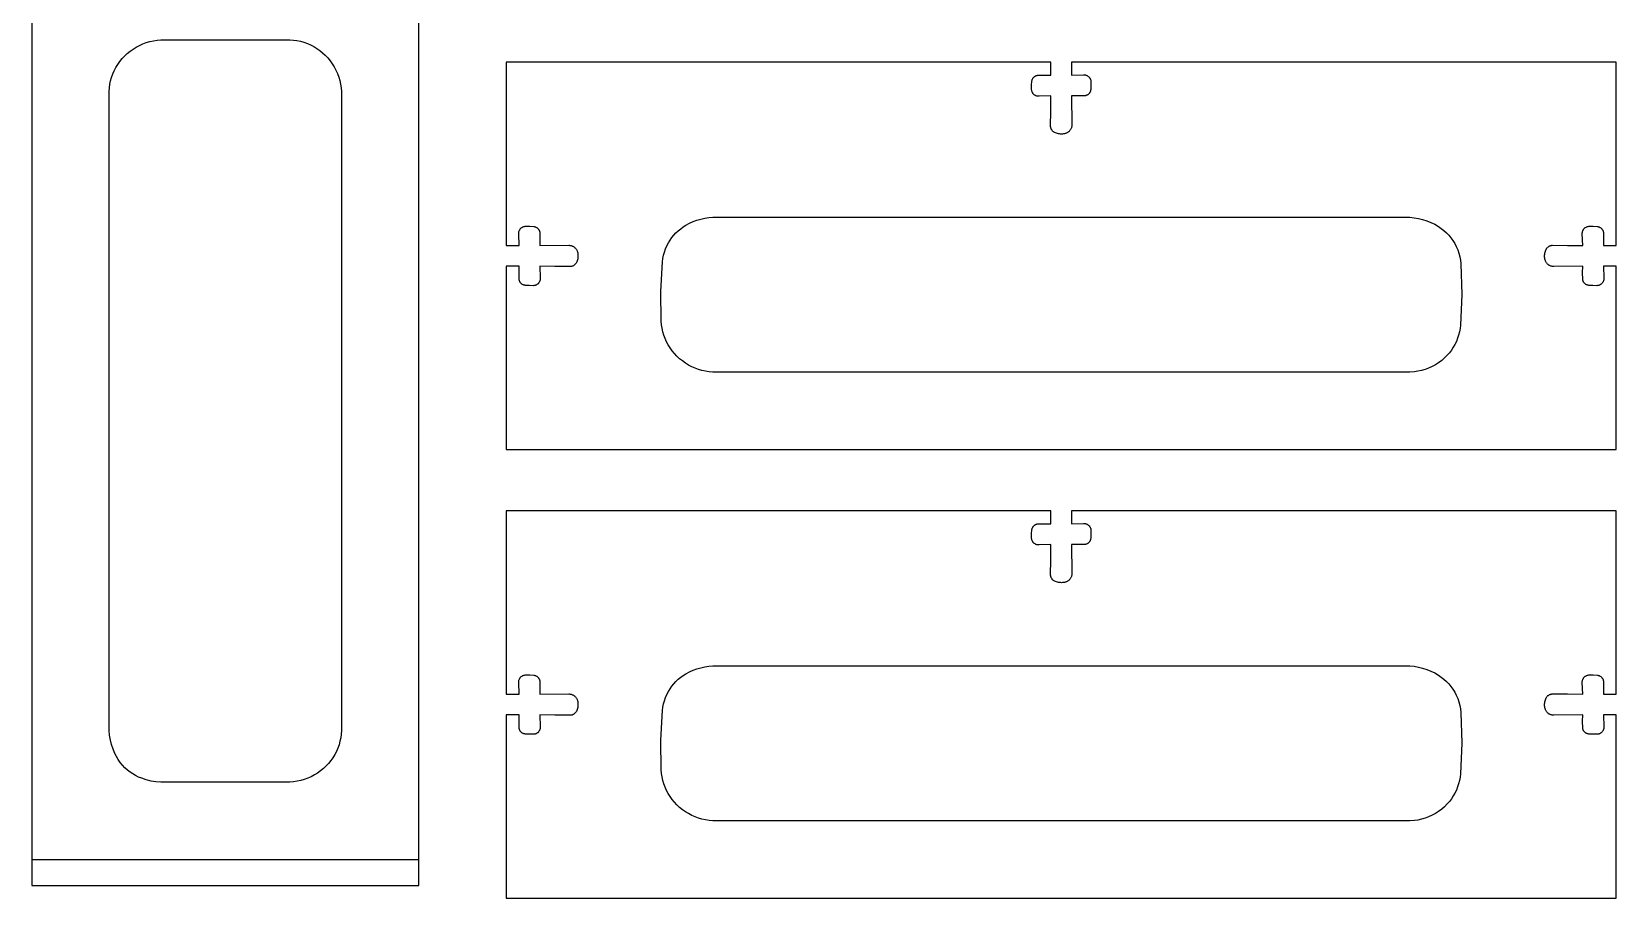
# Model space of a CAD drawing. Extents: x -75 to 75, y -42 to 42.
# Drawn here: x -1.5 to 29.19, y -41.53 to -24.75 of the extents above; entities that cross this region are included whole.
import ezdxf

# ---------------------------------------------------------------- set-up
doc = ezdxf.new("R2010")
doc.units = 0
doc.header["$MEASUREMENT"] = 0
doc.layers.get('0').update_dxf_attribs({"linetype": 'CONTINUOUS'})

msp = doc.modelspace()

# ---------------------------------------------------------------- linework, layer by layer
for p, q in [((-1.504, -23.407), (-1.504, -40.782)), ((5.996, -40.782), (5.996, -23.407)), ((0.346, -25.173), (0.401, -25.128)), ((0.401, -25.128), (0.46, -25.086)), ((0.46, -25.086), (0.52, -25.048)), ((0.52, -25.048), (0.584, -25.015)), ((0.584, -25.015), (0.649, -24.986)), ((0.649, -24.986), (0.716, -24.961)), ((0.716, -24.961), (0.784, -24.941)), ((0.784, -24.941), (0.854, -24.925)), ((0.854, -24.925), (0.925, -24.914)), ((0.925, -24.914), (0.996, -24.907)), ((0.996, -24.907), (3.496, -24.907)), ((3.496, -24.907), (3.565, -24.912)), ((3.565, -24.912), (3.634, -24.922)), ((3.634, -24.922), (3.702, -24.936)), ((3.702, -24.936), (3.769, -24.955)), ((3.769, -24.955), (3.835, -24.978)), ((3.835, -24.978), (3.899, -25.006)), ((3.899, -25.006), (3.961, -25.038)), ((3.961, -25.038), (4.02, -25.074)), ((4.02, -25.074), (4.077, -25.114)), ((4.077, -25.114), (4.131, -25.158)), ((4.131, -25.158), (4.182, -25.206)), ((0.094, -25.505), (0.126, -25.443)), ((0.126, -25.443), (0.162, -25.383)), ((0.162, -25.383), (0.203, -25.326)), ((0.203, -25.326), (0.246, -25.272)), ((0.246, -25.272), (0.294, -25.222)), ((0.294, -25.222), (0.346, -25.173)), ((4.182, -25.206), (4.231, -25.258)), ((4.231, -25.258), (4.276, -25.313)), ((4.276, -25.313), (4.317, -25.371)), ((4.317, -25.371), (4.355, -25.432)), ((4.355, -25.432), (4.388, -25.495)), ((18.238, -25.343), (7.688, -25.343)), ((7.688, -25.343), (7.688, -28.893)), ((18.238, -25.593), (18.238, -25.343)), ((18.638, -25.343), (18.638, -25.593)), ((29.188, -25.343), (18.638, -25.343)), ((29.188, -28.893), (29.188, -25.343)), ((0.001, -25.838), (0.01, -25.769)), ((0.01, -25.769), (0.024, -25.701)), ((0.024, -25.701), (0.043, -25.634)), ((0.043, -25.634), (0.066, -25.568)), ((0.066, -25.568), (0.094, -25.505)), ((4.388, -25.495), (4.417, -25.56)), ((4.417, -25.56), (4.442, -25.628)), ((4.442, -25.628), (4.463, -25.696)), ((4.463, -25.696), (4.478, -25.766)), ((4.478, -25.766), (4.489, -25.836)), ((17.863, -25.788), (17.868, -25.708)), ((17.868, -25.708), (17.869, -25.7)), ((17.869, -25.7), (17.871, -25.691)), ((17.871, -25.691), (17.873, -25.683)), ((17.873, -25.683), (17.876, -25.675)), ((17.876, -25.675), (17.88, -25.667)), ((17.88, -25.667), (17.884, -25.659)), ((17.884, -25.659), (17.888, -25.652)), ((17.888, -25.652), (17.893, -25.645)), ((17.893, -25.645), (17.898, -25.638)), ((17.898, -25.638), (17.904, -25.632)), ((17.904, -25.632), (17.91, -25.626)), ((17.91, -25.626), (17.917, -25.62)), ((17.917, -25.62), (17.924, -25.615)), ((17.924, -25.615), (17.931, -25.61)), ((17.931, -25.61), (17.938, -25.606)), ((17.938, -25.606), (17.946, -25.603)), ((17.946, -25.603), (17.954, -25.6)), ((17.954, -25.6), (17.962, -25.597)), ((17.962, -25.597), (17.971, -25.595)), ((17.971, -25.595), (17.979, -25.593)), ((17.979, -25.593), (17.988, -25.593)), ((17.988, -25.593), (18.113, -25.59)), ((18.113, -25.59), (18.238, -25.593)), ((18.638, -25.593), (18.868, -25.584)), ((18.868, -25.584), (18.877, -25.584)), ((18.877, -25.584), (18.886, -25.584)), ((18.886, -25.584), (18.895, -25.585)), ((18.895, -25.585), (18.904, -25.587)), ((18.904, -25.587), (18.913, -25.589)), ((18.913, -25.589), (18.922, -25.592)), ((18.922, -25.592), (18.93, -25.596)), ((18.93, -25.596), (18.939, -25.6)), ((18.939, -25.6), (18.946, -25.604)), ((18.946, -25.604), (18.954, -25.609)), ((18.954, -25.609), (18.961, -25.615)), ((18.961, -25.615), (18.968, -25.621)), ((18.968, -25.621), (18.975, -25.627)), ((18.975, -25.627), (18.981, -25.634)), ((18.981, -25.634), (18.986, -25.641)), ((18.986, -25.641), (18.991, -25.649)), ((18.991, -25.649), (18.996, -25.656)), ((18.996, -25.656), (19, -25.665)), ((19, -25.665), (19.004, -25.673)), ((19.004, -25.673), (19.007, -25.682)), ((19.007, -25.682), (19.009, -25.69)), ((19.009, -25.69), (19.011, -25.699)), ((19.011, -25.699), (19.012, -25.708)), ((19.012, -25.708), (19.013, -25.718)), ((19.013, -25.718), (19.012, -25.797)), ((-0.004, -25.907), (0.001, -25.838)), ((-0.004, -38.282), (-0.004, -25.907)), ((4.489, -25.836), (4.496, -25.907)), ((4.496, -25.907), (4.496, -38.282)), ((17.863, -25.868), (17.863, -25.788)), ((17.863, -25.877), (17.863, -25.868)), ((17.864, -25.886), (17.863, -25.877)), ((17.866, -25.895), (17.864, -25.886)), ((17.869, -25.903), (17.866, -25.895)), ((17.871, -25.912), (17.869, -25.903)), ((17.875, -25.92), (17.871, -25.912)), ((17.879, -25.929), (17.875, -25.92)), ((17.884, -25.936), (17.879, -25.929)), ((17.889, -25.944), (17.884, -25.936)), ((17.894, -25.951), (17.889, -25.944)), ((17.9, -25.958), (17.894, -25.951)), ((17.907, -25.964), (17.9, -25.958)), ((17.914, -25.97), (17.907, -25.964)), ((17.921, -25.976), (17.914, -25.97)), ((17.929, -25.981), (17.921, -25.976)), ((17.937, -25.985), (17.929, -25.981)), ((17.945, -25.989), (17.937, -25.985)), ((17.953, -25.993), (17.945, -25.989)), ((17.962, -25.996), (17.953, -25.993)), ((17.971, -25.998), (17.962, -25.996)), ((17.98, -26), (17.971, -25.998)), ((17.989, -26.001), (17.98, -26)), ((17.998, -26.001), (17.989, -26.001)), ((18.007, -26.001), (17.998, -26.001)), ((18.238, -25.993), (18.007, -26.001)), ((18.232, -26.286), (18.238, -25.993)), ((18.763, -25.995), (18.638, -25.993)), ((18.638, -25.993), (18.644, -26.552)), ((18.888, -25.993), (18.763, -25.995)), ((18.896, -25.992), (18.888, -25.993)), ((18.905, -25.99), (18.896, -25.992)), ((18.913, -25.988), (18.905, -25.99)), ((18.921, -25.985), (18.913, -25.988)), ((18.929, -25.982), (18.921, -25.985)), ((18.937, -25.979), (18.929, -25.982)), ((18.944, -25.975), (18.937, -25.979)), ((18.952, -25.97), (18.944, -25.975)), ((18.958, -25.965), (18.952, -25.97)), ((18.965, -25.959), (18.958, -25.965)), ((18.971, -25.953), (18.965, -25.959)), ((18.977, -25.947), (18.971, -25.953)), ((18.982, -25.94), (18.977, -25.947)), ((18.987, -25.933), (18.982, -25.94)), ((18.991, -25.926), (18.987, -25.933)), ((18.995, -25.918), (18.991, -25.926)), ((18.999, -25.91), (18.995, -25.918)), ((19.002, -25.902), (18.999, -25.91)), ((19.004, -25.894), (19.002, -25.902)), ((19.006, -25.885), (19.004, -25.894)), ((19.007, -25.877), (19.006, -25.885)), ((19.012, -25.797), (19.007, -25.877)), ((18.231, -26.58), (18.232, -26.286)), ((18.231, -26.589), (18.231, -26.58)), ((18.233, -26.599), (18.231, -26.589)), ((18.234, -26.608), (18.233, -26.599)), ((18.237, -26.617), (18.234, -26.608)), ((18.24, -26.626), (18.237, -26.617)), ((18.243, -26.635), (18.24, -26.626)), ((18.248, -26.643), (18.243, -26.635)), ((18.252, -26.651), (18.248, -26.643)), ((18.258, -26.659), (18.252, -26.651)), ((18.264, -26.666), (18.258, -26.659)), ((18.27, -26.673), (18.264, -26.666)), ((18.277, -26.68), (18.27, -26.673)), ((18.284, -26.686), (18.277, -26.68)), ((18.292, -26.692), (18.284, -26.686)), ((18.3, -26.697), (18.292, -26.692)), ((18.308, -26.701), (18.3, -26.697)), ((18.326, -26.709), (18.308, -26.701)), ((18.57, -26.696), (18.56, -26.702)), ((18.58, -26.688), (18.57, -26.696)), ((18.589, -26.68), (18.58, -26.688)), ((18.597, -26.672), (18.589, -26.68)), ((18.605, -26.663), (18.597, -26.672)), ((18.612, -26.653), (18.605, -26.663)), ((18.619, -26.643), (18.612, -26.653)), ((18.625, -26.633), (18.619, -26.643)), ((18.63, -26.622), (18.625, -26.633)), ((18.634, -26.611), (18.63, -26.622)), ((18.638, -26.6), (18.634, -26.611)), ((18.641, -26.588), (18.638, -26.6)), ((18.643, -26.576), (18.641, -26.588)), ((18.644, -26.564), (18.643, -26.576)), ((18.644, -26.552), (18.644, -26.564)), ((18.344, -26.716), (18.326, -26.709)), ((18.362, -26.722), (18.344, -26.716)), ((18.381, -26.726), (18.362, -26.722)), ((18.401, -26.729), (18.381, -26.726)), ((18.42, -26.731), (18.401, -26.729)), ((18.439, -26.732), (18.42, -26.731)), ((18.459, -26.731), (18.439, -26.732)), ((18.478, -26.729), (18.459, -26.731)), ((18.497, -26.726), (18.478, -26.729)), ((18.516, -26.721), (18.497, -26.726)), ((18.528, -26.717), (18.516, -26.721)), ((18.539, -26.713), (18.528, -26.717)), ((18.55, -26.708), (18.539, -26.713)), ((18.56, -26.702), (18.55, -26.708)), ((7.986, -28.544), (7.994, -28.539)), ((7.994, -28.539), (8.002, -28.534)), ((8.002, -28.534), (8.01, -28.53)), ((8.01, -28.53), (8.018, -28.526)), ((8.018, -28.526), (8.027, -28.524)), ((8.027, -28.524), (8.035, -28.521)), ((8.035, -28.521), (8.044, -28.519)), ((8.044, -28.519), (8.053, -28.518)), ((8.053, -28.518), (8.063, -28.518)), ((8.063, -28.518), (8.142, -28.518)), ((8.142, -28.518), (8.222, -28.523)), ((8.222, -28.523), (8.23, -28.524)), ((8.23, -28.524), (8.239, -28.526)), ((8.239, -28.526), (8.247, -28.528)), ((8.247, -28.528), (8.255, -28.531)), ((8.255, -28.531), (8.263, -28.535)), ((8.263, -28.535), (8.271, -28.539)), ((8.271, -28.539), (8.278, -28.543)), ((8.278, -28.543), (8.285, -28.548)), ((11.067, -28.564), (11.116, -28.528)), ((11.116, -28.528), (11.168, -28.496)), ((11.168, -28.496), (11.237, -28.459)), ((11.237, -28.459), (11.308, -28.427)), ((11.308, -28.427), (11.381, -28.4)), ((11.381, -28.4), (11.456, -28.378)), ((11.456, -28.378), (11.532, -28.361)), ((11.532, -28.361), (11.61, -28.349)), ((11.61, -28.349), (11.688, -28.343)), ((11.688, -28.343), (25.188, -28.343)), ((25.188, -28.343), (25.271, -28.351)), ((25.271, -28.351), (25.354, -28.365)), ((25.354, -28.365), (25.436, -28.385)), ((25.436, -28.385), (25.516, -28.41)), ((25.516, -28.41), (25.594, -28.442)), ((25.594, -28.442), (25.67, -28.479)), ((25.67, -28.479), (25.743, -28.521)), ((25.743, -28.521), (25.797, -28.558)), ((28.586, -28.544), (28.594, -28.539)), ((28.594, -28.539), (28.602, -28.534)), ((28.602, -28.534), (28.61, -28.53)), ((28.61, -28.53), (28.618, -28.526)), ((28.618, -28.526), (28.627, -28.524)), ((28.627, -28.524), (28.635, -28.521)), ((28.635, -28.521), (28.644, -28.519)), ((28.644, -28.519), (28.653, -28.518)), ((28.653, -28.518), (28.663, -28.518)), ((28.663, -28.518), (28.742, -28.518)), ((28.742, -28.518), (28.822, -28.523)), ((28.822, -28.523), (28.83, -28.524)), ((28.83, -28.524), (28.839, -28.526)), ((28.839, -28.526), (28.847, -28.528)), ((28.847, -28.528), (28.855, -28.531)), ((28.855, -28.531), (28.863, -28.535)), ((28.863, -28.535), (28.871, -28.539)), ((28.871, -28.539), (28.878, -28.543)), ((28.878, -28.543), (28.885, -28.548)), ((7.929, -28.644), (7.93, -28.635)), ((7.929, -28.653), (7.929, -28.644)), ((7.929, -28.662), (7.929, -28.653)), ((7.938, -28.893), (7.929, -28.662)), ((7.93, -28.635), (7.932, -28.626)), ((7.932, -28.626), (7.934, -28.617)), ((7.934, -28.617), (7.937, -28.608)), ((7.937, -28.608), (7.941, -28.6)), ((7.941, -28.6), (7.945, -28.591)), ((7.945, -28.591), (7.949, -28.584)), ((7.949, -28.584), (7.954, -28.576)), ((7.954, -28.576), (7.96, -28.569)), ((7.96, -28.569), (7.966, -28.562)), ((7.966, -28.562), (7.972, -28.555)), ((7.972, -28.555), (7.979, -28.549)), ((7.979, -28.549), (7.986, -28.544)), ((8.285, -28.548), (8.292, -28.553)), ((8.292, -28.553), (8.298, -28.559)), ((8.298, -28.559), (8.304, -28.565)), ((8.304, -28.565), (8.31, -28.572)), ((8.31, -28.572), (8.315, -28.578)), ((8.315, -28.578), (8.32, -28.586)), ((8.32, -28.586), (8.324, -28.593)), ((8.324, -28.593), (8.327, -28.601)), ((8.327, -28.601), (8.331, -28.609)), ((8.331, -28.609), (8.333, -28.617)), ((8.333, -28.617), (8.335, -28.626)), ((8.335, -28.626), (8.337, -28.634)), ((8.337, -28.634), (8.338, -28.643)), ((8.338, -28.643), (8.34, -28.768)), ((8.34, -28.768), (8.338, -28.893)), ((10.798, -28.895), (10.828, -28.838)), ((10.828, -28.838), (10.86, -28.786)), ((10.86, -28.786), (10.895, -28.736)), ((10.895, -28.736), (10.934, -28.689)), ((10.934, -28.689), (10.975, -28.644)), ((10.975, -28.644), (11.02, -28.603)), ((11.02, -28.603), (11.067, -28.564)), ((25.797, -28.558), (25.849, -28.599)), ((25.849, -28.599), (25.898, -28.643)), ((25.898, -28.643), (25.943, -28.691)), ((25.943, -28.691), (25.985, -28.742)), ((25.985, -28.742), (26.024, -28.796)), ((26.024, -28.796), (26.058, -28.852)), ((28.529, -28.644), (28.53, -28.635)), ((28.529, -28.653), (28.529, -28.644)), ((28.529, -28.662), (28.529, -28.653)), ((28.538, -28.893), (28.529, -28.662)), ((28.53, -28.635), (28.532, -28.626)), ((28.532, -28.626), (28.534, -28.617)), ((28.534, -28.617), (28.537, -28.608)), ((28.537, -28.608), (28.541, -28.6)), ((28.541, -28.6), (28.545, -28.591)), ((28.545, -28.591), (28.549, -28.584)), ((28.549, -28.584), (28.554, -28.576)), ((28.554, -28.576), (28.56, -28.569)), ((28.56, -28.569), (28.566, -28.562)), ((28.566, -28.562), (28.572, -28.555)), ((28.572, -28.555), (28.579, -28.549)), ((28.579, -28.549), (28.586, -28.544)), ((28.885, -28.548), (28.892, -28.553)), ((28.892, -28.553), (28.898, -28.559)), ((28.898, -28.559), (28.904, -28.565)), ((28.904, -28.565), (28.91, -28.572)), ((28.91, -28.572), (28.915, -28.578)), ((28.915, -28.578), (28.92, -28.586)), ((28.92, -28.586), (28.924, -28.593)), ((28.924, -28.593), (28.927, -28.601)), ((28.927, -28.601), (28.931, -28.609)), ((28.931, -28.609), (28.933, -28.617)), ((28.933, -28.617), (28.935, -28.626)), ((28.935, -28.626), (28.937, -28.634)), ((28.937, -28.634), (28.938, -28.643)), ((28.938, -28.643), (28.94, -28.768)), ((28.94, -28.768), (28.938, -28.893)), ((7.688, -28.893), (7.938, -28.893)), ((8.338, -28.893), (8.897, -28.886)), ((8.897, -28.886), (8.909, -28.886)), ((8.909, -28.886), (8.921, -28.887)), ((8.921, -28.887), (8.933, -28.889)), ((8.933, -28.889), (8.945, -28.892)), ((8.945, -28.892), (8.956, -28.896)), ((8.956, -28.896), (8.967, -28.9)), ((8.967, -28.9), (8.978, -28.905)), ((8.978, -28.905), (8.988, -28.911)), ((8.988, -28.911), (8.998, -28.918)), ((8.998, -28.918), (9.008, -28.925)), ((9.008, -28.925), (9.017, -28.933)), ((9.017, -28.933), (9.026, -28.941)), ((9.026, -28.941), (9.033, -28.95)), ((9.033, -28.95), (9.041, -28.96)), ((9.041, -28.96), (9.047, -28.97)), ((9.047, -28.97), (9.053, -28.98)), ((9.053, -28.98), (9.058, -28.991)), ((9.058, -28.991), (9.062, -29.002)), ((9.062, -29.002), (9.066, -29.014)), ((9.066, -29.014), (9.071, -29.033)), ((9.071, -29.149), (9.067, -29.168)), ((9.071, -29.033), (9.074, -29.052)), ((9.074, -29.129), (9.071, -29.149)), ((9.074, -29.052), (9.076, -29.071)), ((9.076, -29.11), (9.074, -29.129)), ((9.076, -29.071), (9.077, -29.091)), ((9.077, -29.091), (9.076, -29.11)), ((10.712, -29.208), (10.72, -29.144)), ((10.72, -29.144), (10.733, -29.08)), ((10.733, -29.08), (10.75, -29.017)), ((10.75, -29.017), (10.772, -28.955)), ((10.772, -28.955), (10.798, -28.895)), ((26.058, -28.852), (26.089, -28.91)), ((26.089, -28.91), (26.116, -28.974)), ((26.116, -28.974), (26.139, -29.04)), ((26.139, -29.04), (26.157, -29.108)), ((26.157, -29.108), (26.17, -29.176)), ((27.799, -29.075), (27.801, -29.056)), ((27.799, -29.094), (27.799, -29.075)), ((27.799, -29.114), (27.799, -29.094)), ((27.801, -29.133), (27.799, -29.114)), ((27.801, -29.056), (27.804, -29.036)), ((27.805, -29.152), (27.801, -29.133)), ((27.804, -29.036), (27.808, -29.017)), ((27.809, -29.171), (27.805, -29.152)), ((27.808, -29.017), (27.814, -28.999)), ((27.814, -28.999), (27.821, -28.981)), ((27.821, -28.981), (27.829, -28.963)), ((27.829, -28.963), (27.833, -28.954)), ((27.833, -28.954), (27.838, -28.947)), ((27.838, -28.947), (27.844, -28.939)), ((27.844, -28.939), (27.85, -28.932)), ((27.85, -28.932), (27.857, -28.925)), ((27.857, -28.925), (27.864, -28.919)), ((27.864, -28.919), (27.871, -28.913)), ((27.871, -28.913), (27.879, -28.907)), ((27.879, -28.907), (27.887, -28.903)), ((27.887, -28.903), (27.895, -28.898)), ((27.895, -28.898), (27.904, -28.895)), ((27.904, -28.895), (27.913, -28.892)), ((27.913, -28.892), (27.922, -28.889)), ((27.922, -28.889), (27.931, -28.887)), ((27.931, -28.887), (27.941, -28.886)), ((27.941, -28.886), (27.95, -28.886)), ((27.95, -28.886), (28.244, -28.887)), ((28.244, -28.887), (28.538, -28.893)), ((28.938, -28.893), (29.188, -28.893)), ((7.938, -29.293), (7.688, -29.293)), ((7.688, -29.293), (7.688, -32.843)), ((7.935, -29.418), (7.938, -29.293)), ((7.938, -29.543), (7.935, -29.418)), ((8.631, -29.298), (8.338, -29.293)), ((8.338, -29.293), (8.346, -29.523)), ((8.925, -29.299), (8.631, -29.298)), ((8.934, -29.299), (8.925, -29.299)), ((8.944, -29.298), (8.934, -29.299)), ((8.953, -29.296), (8.944, -29.298)), ((8.962, -29.293), (8.953, -29.296)), ((8.971, -29.29), (8.962, -29.293)), ((8.98, -29.287), (8.971, -29.29)), ((8.988, -29.282), (8.98, -29.287)), ((8.996, -29.278), (8.988, -29.282)), ((9.004, -29.272), (8.996, -29.278)), ((9.011, -29.267), (9.004, -29.272)), ((9.018, -29.26), (9.011, -29.267)), ((9.025, -29.253), (9.018, -29.26)), ((9.031, -29.246), (9.025, -29.253)), ((9.037, -29.239), (9.031, -29.246)), ((9.042, -29.231), (9.037, -29.239)), ((9.046, -29.222), (9.042, -29.231)), ((9.054, -29.205), (9.046, -29.222)), ((9.061, -29.186), (9.054, -29.205)), ((9.067, -29.168), (9.061, -29.186)), ((10.68, -29.781), (10.712, -29.208)), ((26.17, -29.176), (26.177, -29.246)), ((26.177, -29.246), (26.198, -29.839)), ((27.813, -29.183), (27.809, -29.171)), ((27.817, -29.194), (27.813, -29.183)), ((27.822, -29.205), (27.817, -29.194)), ((27.828, -29.215), (27.822, -29.205)), ((27.834, -29.225), (27.828, -29.215)), ((27.842, -29.235), (27.834, -29.225)), ((27.85, -29.244), (27.842, -29.235)), ((27.858, -29.252), (27.85, -29.244)), ((27.867, -29.26), (27.858, -29.252)), ((27.877, -29.267), (27.867, -29.26)), ((27.887, -29.274), (27.877, -29.267)), ((27.897, -29.28), (27.887, -29.274)), ((27.908, -29.285), (27.897, -29.28)), ((27.919, -29.289), (27.908, -29.285)), ((27.931, -29.293), (27.919, -29.289)), ((27.942, -29.296), (27.931, -29.293)), ((27.954, -29.298), (27.942, -29.296)), ((27.966, -29.299), (27.954, -29.298)), ((27.978, -29.299), (27.966, -29.299)), ((28.538, -29.293), (27.978, -29.299)), ((28.535, -29.418), (28.538, -29.293)), ((28.538, -29.543), (28.535, -29.418)), ((28.938, -29.293), (28.946, -29.523)), ((29.188, -29.293), (28.938, -29.293)), ((29.188, -32.843), (29.188, -29.293)), ((7.938, -29.551), (7.938, -29.543)), ((7.94, -29.56), (7.938, -29.551)), ((7.942, -29.568), (7.94, -29.56)), ((7.945, -29.576), (7.942, -29.568)), ((7.948, -29.584), (7.945, -29.576)), ((7.951, -29.592), (7.948, -29.584)), ((7.955, -29.599), (7.951, -29.592)), ((7.96, -29.607), (7.955, -29.599)), ((7.965, -29.613), (7.96, -29.607)), ((7.971, -29.62), (7.965, -29.613)), ((7.977, -29.626), (7.971, -29.62)), ((7.983, -29.632), (7.977, -29.626)), ((7.99, -29.637), (7.983, -29.632)), ((7.997, -29.642), (7.99, -29.637)), ((8.004, -29.646), (7.997, -29.642)), ((8.012, -29.65), (8.004, -29.646)), ((8.02, -29.654), (8.012, -29.65)), ((8.028, -29.657), (8.02, -29.654)), ((8.036, -29.659), (8.028, -29.657)), ((8.045, -29.661), (8.036, -29.659)), ((8.053, -29.662), (8.045, -29.661)), ((8.133, -29.667), (8.053, -29.662)), ((8.213, -29.668), (8.133, -29.667)), ((8.222, -29.667), (8.213, -29.668)), ((8.231, -29.666), (8.222, -29.667)), ((8.24, -29.664), (8.231, -29.666)), ((8.248, -29.662), (8.24, -29.664)), ((8.257, -29.659), (8.248, -29.662)), ((8.265, -29.655), (8.257, -29.659)), ((8.274, -29.651), (8.265, -29.655)), ((8.281, -29.646), (8.274, -29.651)), ((8.289, -29.641), (8.281, -29.646)), ((8.296, -29.636), (8.289, -29.641)), ((8.303, -29.63), (8.296, -29.636)), ((8.309, -29.623), (8.303, -29.63)), ((8.315, -29.616), (8.309, -29.623)), ((8.321, -29.609), (8.315, -29.616)), ((8.326, -29.601), (8.321, -29.609)), ((8.33, -29.594), (8.326, -29.601)), ((8.334, -29.585), (8.33, -29.594)), ((8.338, -29.577), (8.334, -29.585)), ((8.341, -29.568), (8.338, -29.577)), ((8.343, -29.559), (8.341, -29.568)), ((8.345, -29.55), (8.343, -29.559)), ((8.346, -29.541), (8.345, -29.55)), ((8.346, -29.523), (8.346, -29.532)), ((8.346, -29.532), (8.346, -29.541)), ((28.538, -29.551), (28.538, -29.543)), ((28.54, -29.56), (28.538, -29.551)), ((28.542, -29.568), (28.54, -29.56)), ((28.545, -29.576), (28.542, -29.568)), ((28.548, -29.584), (28.545, -29.576)), ((28.551, -29.592), (28.548, -29.584)), ((28.555, -29.599), (28.551, -29.592)), ((28.56, -29.607), (28.555, -29.599)), ((28.565, -29.613), (28.56, -29.607)), ((28.571, -29.62), (28.565, -29.613)), ((28.577, -29.626), (28.571, -29.62)), ((28.583, -29.632), (28.577, -29.626)), ((28.59, -29.637), (28.583, -29.632)), ((28.597, -29.642), (28.59, -29.637)), ((28.604, -29.646), (28.597, -29.642)), ((28.612, -29.65), (28.604, -29.646)), ((28.62, -29.654), (28.612, -29.65)), ((28.628, -29.657), (28.62, -29.654)), ((28.636, -29.659), (28.628, -29.657)), ((28.645, -29.661), (28.636, -29.659)), ((28.653, -29.662), (28.645, -29.661)), ((28.733, -29.667), (28.653, -29.662)), ((28.813, -29.668), (28.733, -29.667)), ((28.822, -29.667), (28.813, -29.668)), ((28.831, -29.666), (28.822, -29.667)), ((28.84, -29.664), (28.831, -29.666)), ((28.848, -29.662), (28.84, -29.664)), ((28.857, -29.659), (28.848, -29.662)), ((28.865, -29.655), (28.857, -29.659)), ((28.874, -29.651), (28.865, -29.655)), ((28.881, -29.646), (28.874, -29.651)), ((28.889, -29.641), (28.881, -29.646)), ((28.896, -29.636), (28.889, -29.641)), ((28.903, -29.63), (28.896, -29.636)), ((28.909, -29.623), (28.903, -29.63)), ((28.915, -29.616), (28.909, -29.623)), ((28.921, -29.609), (28.915, -29.616)), ((28.926, -29.601), (28.921, -29.609)), ((28.93, -29.594), (28.926, -29.601)), ((28.934, -29.585), (28.93, -29.594)), ((28.938, -29.577), (28.934, -29.585)), ((28.941, -29.568), (28.938, -29.577)), ((28.943, -29.559), (28.941, -29.568)), ((28.945, -29.55), (28.943, -29.559)), ((28.946, -29.541), (28.945, -29.55)), ((28.946, -29.523), (28.946, -29.532)), ((28.946, -29.532), (28.946, -29.541)), ((10.688, -30.355), (10.68, -29.781)), ((26.198, -29.839), (26.17, -30.433)), ((10.694, -30.423), (10.688, -30.355)), ((10.705, -30.492), (10.694, -30.423)), ((10.72, -30.559), (10.705, -30.492)), ((10.739, -30.626), (10.72, -30.559)), ((10.763, -30.691), (10.739, -30.626)), ((10.792, -30.754), (10.763, -30.691)), ((26.114, -30.686), (26.09, -30.746)), ((26.134, -30.624), (26.114, -30.686)), ((26.151, -30.561), (26.134, -30.624)), ((26.163, -30.498), (26.151, -30.561)), ((26.17, -30.433), (26.163, -30.498)), ((10.824, -30.815), (10.792, -30.754)), ((10.861, -30.874), (10.824, -30.815)), ((10.901, -30.93), (10.861, -30.874)), ((10.945, -30.984), (10.901, -30.93)), ((10.993, -31.034), (10.945, -30.984)), ((25.954, -30.967), (25.912, -31.016)), ((25.994, -30.915), (25.954, -30.967)), ((26.029, -30.861), (25.994, -30.915)), ((26.061, -30.805), (26.029, -30.861)), ((26.09, -30.746), (26.061, -30.805)), ((11.044, -31.082), (10.993, -31.034)), ((11.099, -31.126), (11.044, -31.082)), ((11.157, -31.167), (11.099, -31.126)), ((11.217, -31.204), (11.157, -31.167)), ((11.28, -31.237), (11.217, -31.204)), ((11.344, -31.266), (11.28, -31.237)), ((11.411, -31.29), (11.344, -31.266)), ((11.478, -31.31), (11.411, -31.29)), ((25.484, -31.291), (25.413, -31.311)), ((25.553, -31.265), (25.484, -31.291)), ((25.62, -31.235), (25.553, -31.265)), ((25.684, -31.2), (25.62, -31.235)), ((25.746, -31.16), (25.684, -31.2)), ((25.805, -31.116), (25.746, -31.16)), ((25.86, -31.068), (25.805, -31.116)), ((25.912, -31.016), (25.86, -31.068)), ((11.547, -31.325), (11.478, -31.31)), ((11.617, -31.336), (11.547, -31.325)), ((11.688, -31.343), (11.617, -31.336)), ((25.188, -31.343), (11.688, -31.343)), ((25.276, -31.336), (25.188, -31.343)), ((25.342, -31.326), (25.276, -31.336)), ((25.413, -31.311), (25.342, -31.326)), ((7.688, -32.843), (29.188, -32.843)), ((7.688, -34.03), (7.688, -37.58)), ((18.238, -34.03), (7.688, -34.03)), ((18.238, -34.28), (18.238, -34.03)), ((29.188, -34.03), (18.638, -34.03)), ((18.638, -34.03), (18.638, -34.28)), ((29.188, -37.58), (29.188, -34.03)), ((17.871, -34.379), (17.873, -34.37)), ((17.873, -34.37), (17.876, -34.362)), ((17.876, -34.362), (17.88, -34.354)), ((17.88, -34.354), (17.884, -34.347)), ((17.884, -34.347), (17.888, -34.339)), ((17.888, -34.339), (17.893, -34.332)), ((17.893, -34.332), (17.898, -34.326)), ((17.898, -34.326), (17.904, -34.319)), ((17.904, -34.319), (17.91, -34.313)), ((17.91, -34.313), (17.917, -34.308)), ((17.917, -34.308), (17.924, -34.303)), ((17.924, -34.303), (17.931, -34.298)), ((17.931, -34.298), (17.938, -34.294)), ((17.938, -34.294), (17.946, -34.29)), ((17.946, -34.29), (17.954, -34.287)), ((17.954, -34.287), (17.962, -34.284)), ((17.962, -34.284), (17.971, -34.282)), ((17.971, -34.282), (17.979, -34.281)), ((17.979, -34.281), (17.988, -34.28)), ((17.988, -34.28), (18.113, -34.278)), ((18.113, -34.278), (18.238, -34.28)), ((18.638, -34.28), (18.868, -34.271)), ((18.868, -34.271), (18.877, -34.271)), ((18.877, -34.271), (18.886, -34.272)), ((18.886, -34.272), (18.895, -34.273)), ((18.895, -34.273), (18.904, -34.275)), ((18.904, -34.275), (18.913, -34.277)), ((18.913, -34.277), (18.922, -34.28)), ((18.922, -34.28), (18.93, -34.283)), ((18.93, -34.283), (18.939, -34.287)), ((18.939, -34.287), (18.946, -34.292)), ((18.946, -34.292), (18.954, -34.297)), ((18.954, -34.297), (18.961, -34.302)), ((18.961, -34.302), (18.968, -34.308)), ((18.968, -34.308), (18.975, -34.315)), ((18.975, -34.315), (18.981, -34.321)), ((18.981, -34.321), (18.986, -34.329)), ((18.986, -34.329), (18.991, -34.336)), ((18.991, -34.336), (18.996, -34.344)), ((18.996, -34.344), (19, -34.352)), ((19, -34.352), (19.004, -34.361)), ((19.004, -34.361), (19.007, -34.369)), ((19.007, -34.369), (19.009, -34.378)), ((17.863, -34.475), (17.868, -34.396)), ((17.863, -34.555), (17.863, -34.475)), ((17.863, -34.564), (17.863, -34.555)), ((17.864, -34.573), (17.863, -34.564)), ((17.866, -34.582), (17.864, -34.573)), ((17.869, -34.591), (17.866, -34.582)), ((17.868, -34.396), (17.869, -34.387)), ((17.869, -34.387), (17.871, -34.379)), ((17.871, -34.599), (17.869, -34.591)), ((17.875, -34.608), (17.871, -34.599)), ((17.879, -34.616), (17.875, -34.608)), ((17.884, -34.624), (17.879, -34.616)), ((17.889, -34.631), (17.884, -34.624)), ((17.894, -34.639), (17.889, -34.631)), ((17.9, -34.645), (17.894, -34.639)), ((17.907, -34.652), (17.9, -34.645)), ((17.914, -34.658), (17.907, -34.652)), ((17.921, -34.663), (17.914, -34.658)), ((17.929, -34.668), (17.921, -34.663)), ((17.937, -34.673), (17.929, -34.668)), ((17.945, -34.677), (17.937, -34.673)), ((17.953, -34.68), (17.945, -34.677)), ((17.962, -34.683), (17.953, -34.68)), ((18.238, -34.68), (18.007, -34.689)), ((18.232, -34.974), (18.238, -34.68)), ((18.763, -34.682), (18.638, -34.68)), ((18.638, -34.68), (18.644, -35.24)), ((18.888, -34.68), (18.763, -34.682)), ((18.896, -34.679), (18.888, -34.68)), ((18.905, -34.678), (18.896, -34.679)), ((18.913, -34.676), (18.905, -34.678)), ((18.921, -34.673), (18.913, -34.676)), ((18.929, -34.67), (18.921, -34.673)), ((18.937, -34.666), (18.929, -34.67)), ((18.944, -34.662), (18.937, -34.666)), ((18.952, -34.657), (18.944, -34.662)), ((18.958, -34.652), (18.952, -34.657)), ((18.965, -34.647), (18.958, -34.652)), ((18.971, -34.641), (18.965, -34.647)), ((18.977, -34.634), (18.971, -34.641)), ((18.982, -34.628), (18.977, -34.634)), ((18.987, -34.621), (18.982, -34.628)), ((18.991, -34.613), (18.987, -34.621)), ((18.995, -34.606), (18.991, -34.613)), ((18.999, -34.598), (18.995, -34.606)), ((19.002, -34.59), (18.999, -34.598)), ((19.004, -34.581), (19.002, -34.59)), ((19.006, -34.573), (19.004, -34.581)), ((19.007, -34.564), (19.006, -34.573)), ((19.012, -34.485), (19.007, -34.564)), ((19.009, -34.378), (19.011, -34.387)), ((19.011, -34.387), (19.012, -34.396)), ((19.012, -34.396), (19.013, -34.405)), ((19.013, -34.405), (19.012, -34.485)), ((17.971, -34.685), (17.962, -34.683)), ((17.98, -34.687), (17.971, -34.685)), ((17.989, -34.688), (17.98, -34.687)), ((17.998, -34.689), (17.989, -34.688)), ((18.007, -34.689), (17.998, -34.689)), ((18.231, -35.267), (18.232, -34.974)), ((18.231, -35.277), (18.231, -35.267)), ((18.233, -35.286), (18.231, -35.277)), ((18.234, -35.295), (18.233, -35.286)), ((18.237, -35.305), (18.234, -35.295)), ((18.638, -35.287), (18.634, -35.298)), ((18.641, -35.275), (18.638, -35.287)), ((18.643, -35.264), (18.641, -35.275)), ((18.644, -35.252), (18.643, -35.264)), ((18.644, -35.24), (18.644, -35.252)), ((18.24, -35.313), (18.237, -35.305)), ((18.243, -35.322), (18.24, -35.313)), ((18.248, -35.331), (18.243, -35.322)), ((18.252, -35.339), (18.248, -35.331)), ((18.258, -35.347), (18.252, -35.339)), ((18.264, -35.354), (18.258, -35.347)), ((18.27, -35.361), (18.264, -35.354)), ((18.277, -35.367), (18.27, -35.361)), ((18.284, -35.374), (18.277, -35.367)), ((18.292, -35.379), (18.284, -35.374)), ((18.3, -35.384), (18.292, -35.379)), ((18.308, -35.389), (18.3, -35.384)), ((18.326, -35.397), (18.308, -35.389)), ((18.344, -35.403), (18.326, -35.397)), ((18.362, -35.409), (18.344, -35.403)), ((18.381, -35.413), (18.362, -35.409)), ((18.401, -35.417), (18.381, -35.413)), ((18.42, -35.418), (18.401, -35.417)), ((18.439, -35.419), (18.42, -35.418)), ((18.459, -35.418), (18.439, -35.419)), ((18.478, -35.416), (18.459, -35.418)), ((18.497, -35.413), (18.478, -35.416)), ((18.516, -35.409), (18.497, -35.413)), ((18.528, -35.405), (18.516, -35.409)), ((18.539, -35.401), (18.528, -35.405)), ((18.55, -35.395), (18.539, -35.401)), ((18.56, -35.39), (18.55, -35.395)), ((18.57, -35.383), (18.56, -35.39)), ((18.58, -35.376), (18.57, -35.383)), ((18.589, -35.368), (18.58, -35.376)), ((18.597, -35.36), (18.589, -35.368)), ((18.605, -35.35), (18.597, -35.36)), ((18.612, -35.341), (18.605, -35.35)), ((18.619, -35.331), (18.612, -35.341)), ((18.625, -35.32), (18.619, -35.331)), ((18.63, -35.31), (18.625, -35.32)), ((18.634, -35.298), (18.63, -35.31)), ((11.237, -37.147), (11.308, -37.115)), ((11.308, -37.115), (11.381, -37.088)), ((11.381, -37.088), (11.456, -37.066)), ((11.456, -37.066), (11.532, -37.049)), ((11.532, -37.049), (11.61, -37.037)), ((11.61, -37.037), (11.688, -37.03)), ((11.688, -37.03), (25.188, -37.03)), ((25.188, -37.03), (25.271, -37.038)), ((25.271, -37.038), (25.354, -37.052)), ((25.354, -37.052), (25.436, -37.072)), ((25.436, -37.072), (25.516, -37.098)), ((25.516, -37.098), (25.594, -37.129)), ((25.594, -37.129), (25.67, -37.166)), ((7.929, -37.331), (7.93, -37.322)), ((7.929, -37.34), (7.929, -37.331)), ((7.929, -37.349), (7.929, -37.34)), ((7.938, -37.58), (7.929, -37.349)), ((7.93, -37.322), (7.932, -37.313)), ((7.932, -37.313), (7.934, -37.304)), ((7.934, -37.304), (7.937, -37.296)), ((7.937, -37.296), (7.941, -37.287)), ((7.941, -37.287), (7.945, -37.279)), ((7.945, -37.279), (7.949, -37.271)), ((7.949, -37.271), (7.954, -37.263)), ((7.954, -37.263), (7.96, -37.256)), ((7.96, -37.256), (7.966, -37.249)), ((7.966, -37.249), (7.972, -37.243)), ((7.972, -37.243), (7.979, -37.237)), ((7.979, -37.237), (7.986, -37.231)), ((7.986, -37.231), (7.994, -37.226)), ((7.994, -37.226), (8.002, -37.222)), ((8.002, -37.222), (8.01, -37.217)), ((8.01, -37.217), (8.018, -37.214)), ((8.018, -37.214), (8.027, -37.211)), ((8.027, -37.211), (8.035, -37.209)), ((8.035, -37.209), (8.044, -37.207)), ((8.044, -37.207), (8.053, -37.206)), ((8.053, -37.206), (8.063, -37.205)), ((8.063, -37.205), (8.142, -37.205)), ((8.142, -37.205), (8.222, -37.211)), ((8.222, -37.211), (8.23, -37.212)), ((8.23, -37.212), (8.239, -37.214)), ((8.239, -37.214), (8.247, -37.216)), ((8.247, -37.216), (8.255, -37.219)), ((8.255, -37.219), (8.263, -37.222)), ((8.263, -37.222), (8.271, -37.226)), ((8.271, -37.226), (8.278, -37.23)), ((8.278, -37.23), (8.285, -37.235)), ((8.285, -37.235), (8.292, -37.241)), ((8.292, -37.241), (8.298, -37.246)), ((8.298, -37.246), (8.304, -37.253)), ((8.304, -37.253), (8.31, -37.259)), ((8.31, -37.259), (8.315, -37.266)), ((8.315, -37.266), (8.32, -37.273)), ((8.32, -37.273), (8.324, -37.281)), ((8.324, -37.281), (8.327, -37.289)), ((8.327, -37.289), (8.331, -37.296)), ((8.331, -37.296), (8.333, -37.305)), ((8.333, -37.305), (8.335, -37.313)), ((8.335, -37.313), (8.337, -37.321)), ((8.337, -37.321), (8.338, -37.33)), ((8.338, -37.33), (8.34, -37.455)), ((10.86, -37.473), (10.895, -37.424)), ((10.895, -37.424), (10.934, -37.376)), ((10.934, -37.376), (10.975, -37.332)), ((10.975, -37.332), (11.02, -37.29)), ((11.02, -37.29), (11.067, -37.251)), ((11.067, -37.251), (11.116, -37.216)), ((11.116, -37.216), (11.168, -37.184)), ((11.168, -37.184), (11.237, -37.147)), ((25.67, -37.166), (25.743, -37.209)), ((25.743, -37.209), (25.797, -37.246)), ((25.797, -37.246), (25.849, -37.287)), ((25.849, -37.287), (25.898, -37.331)), ((25.898, -37.331), (25.943, -37.379)), ((25.943, -37.379), (25.985, -37.429)), ((25.985, -37.429), (26.024, -37.483)), ((28.529, -37.331), (28.53, -37.322)), ((28.529, -37.34), (28.529, -37.331)), ((28.529, -37.349), (28.529, -37.34)), ((28.538, -37.58), (28.529, -37.349)), ((28.53, -37.322), (28.532, -37.313)), ((28.532, -37.313), (28.534, -37.304)), ((28.534, -37.304), (28.537, -37.296)), ((28.537, -37.296), (28.541, -37.287)), ((28.541, -37.287), (28.545, -37.279)), ((28.545, -37.279), (28.549, -37.271)), ((28.549, -37.271), (28.554, -37.263)), ((28.554, -37.263), (28.56, -37.256)), ((28.56, -37.256), (28.566, -37.249)), ((28.566, -37.249), (28.572, -37.243)), ((28.572, -37.243), (28.579, -37.237)), ((28.579, -37.237), (28.586, -37.231)), ((28.586, -37.231), (28.594, -37.226)), ((28.594, -37.226), (28.602, -37.222)), ((28.602, -37.222), (28.61, -37.217)), ((28.61, -37.217), (28.618, -37.214)), ((28.618, -37.214), (28.627, -37.211)), ((28.627, -37.211), (28.635, -37.209)), ((28.635, -37.209), (28.644, -37.207)), ((28.644, -37.207), (28.653, -37.206)), ((28.653, -37.206), (28.663, -37.205)), ((28.663, -37.205), (28.742, -37.205)), ((28.742, -37.205), (28.822, -37.211)), ((28.822, -37.211), (28.83, -37.212)), ((28.83, -37.212), (28.839, -37.214)), ((28.839, -37.214), (28.847, -37.216)), ((28.847, -37.216), (28.855, -37.219)), ((28.855, -37.219), (28.863, -37.222)), ((28.863, -37.222), (28.871, -37.226)), ((28.871, -37.226), (28.878, -37.23)), ((28.878, -37.23), (28.885, -37.235)), ((28.885, -37.235), (28.892, -37.241)), ((28.892, -37.241), (28.898, -37.246)), ((28.898, -37.246), (28.904, -37.253)), ((28.904, -37.253), (28.91, -37.259)), ((28.91, -37.259), (28.915, -37.266)), ((28.915, -37.266), (28.92, -37.273)), ((28.92, -37.273), (28.924, -37.281)), ((28.924, -37.281), (28.927, -37.289)), ((28.927, -37.289), (28.931, -37.296)), ((28.931, -37.296), (28.933, -37.305)), ((28.933, -37.305), (28.935, -37.313)), ((28.935, -37.313), (28.937, -37.321)), ((28.937, -37.321), (28.938, -37.33)), ((28.938, -37.33), (28.94, -37.455)), ((7.688, -37.58), (7.938, -37.58)), ((8.34, -37.455), (8.338, -37.58)), ((8.338, -37.58), (8.897, -37.573)), ((8.897, -37.573), (8.909, -37.574)), ((8.909, -37.574), (8.921, -37.575)), ((8.921, -37.575), (8.933, -37.577)), ((8.933, -37.577), (8.945, -37.58)), ((8.945, -37.58), (8.956, -37.583)), ((8.956, -37.583), (8.967, -37.588)), ((8.967, -37.588), (8.978, -37.593)), ((8.978, -37.593), (8.988, -37.599)), ((8.988, -37.599), (8.998, -37.605)), ((8.998, -37.605), (9.008, -37.612)), ((9.008, -37.612), (9.017, -37.62)), ((9.017, -37.62), (9.026, -37.629)), ((9.026, -37.629), (9.033, -37.638)), ((9.033, -37.638), (9.041, -37.647)), ((9.041, -37.647), (9.047, -37.657)), ((9.047, -37.657), (9.053, -37.668)), ((9.053, -37.668), (9.058, -37.679)), ((9.058, -37.679), (9.062, -37.69)), ((9.062, -37.69), (9.066, -37.701)), ((9.066, -37.701), (9.071, -37.72)), ((9.071, -37.72), (9.074, -37.739)), ((9.074, -37.739), (9.076, -37.759)), ((10.733, -37.767), (10.75, -37.704)), ((10.75, -37.704), (10.772, -37.643)), ((10.772, -37.643), (10.798, -37.583)), ((10.798, -37.583), (10.828, -37.525)), ((10.828, -37.525), (10.86, -37.473)), ((26.024, -37.483), (26.058, -37.539)), ((26.058, -37.539), (26.089, -37.598)), ((26.089, -37.598), (26.116, -37.662)), ((26.116, -37.662), (26.139, -37.728)), ((26.139, -37.728), (26.157, -37.795)), ((27.799, -37.762), (27.801, -37.743)), ((27.801, -37.743), (27.804, -37.724)), ((27.804, -37.724), (27.808, -37.705)), ((27.808, -37.705), (27.814, -37.686)), ((27.814, -37.686), (27.821, -37.668)), ((27.821, -37.668), (27.829, -37.65)), ((27.829, -37.65), (27.833, -37.642)), ((27.833, -37.642), (27.838, -37.634)), ((27.838, -37.634), (27.844, -37.626)), ((27.844, -37.626), (27.85, -37.619)), ((27.85, -37.619), (27.857, -37.612)), ((27.857, -37.612), (27.864, -37.606)), ((27.864, -37.606), (27.871, -37.6)), ((27.871, -37.6), (27.879, -37.595)), ((27.879, -37.595), (27.887, -37.59)), ((27.887, -37.59), (27.895, -37.586)), ((27.895, -37.586), (27.904, -37.582)), ((27.904, -37.582), (27.913, -37.579)), ((27.913, -37.579), (27.922, -37.577)), ((27.922, -37.577), (27.931, -37.575)), ((27.931, -37.575), (27.941, -37.574)), ((27.941, -37.574), (27.95, -37.573)), ((27.95, -37.573), (28.244, -37.574)), ((28.244, -37.574), (28.538, -37.58)), ((28.94, -37.455), (28.938, -37.58)), ((28.938, -37.58), (29.188, -37.58)), ((7.938, -37.98), (7.688, -37.98)), ((7.688, -37.98), (7.688, -41.53)), ((7.935, -38.105), (7.938, -37.98)), ((8.631, -37.986), (8.338, -37.98)), ((8.338, -37.98), (8.346, -38.211)), ((8.925, -37.987), (8.631, -37.986)), ((8.934, -37.986), (8.925, -37.987)), ((8.944, -37.985), (8.934, -37.986)), ((8.953, -37.983), (8.944, -37.985)), ((8.962, -37.981), (8.953, -37.983)), ((8.971, -37.978), (8.962, -37.981)), ((8.98, -37.974), (8.971, -37.978)), ((8.988, -37.97), (8.98, -37.974)), ((8.996, -37.965), (8.988, -37.97)), ((9.004, -37.96), (8.996, -37.965)), ((9.011, -37.954), (9.004, -37.96)), ((9.018, -37.948), (9.011, -37.954)), ((9.025, -37.941), (9.018, -37.948)), ((9.031, -37.934), (9.025, -37.941)), ((9.037, -37.926), (9.031, -37.934)), ((9.042, -37.918), (9.037, -37.926)), ((9.046, -37.91), (9.042, -37.918)), ((9.054, -37.892), (9.046, -37.91)), ((9.061, -37.874), (9.054, -37.892)), ((9.067, -37.855), (9.061, -37.874)), ((9.071, -37.836), (9.067, -37.855)), ((9.074, -37.817), (9.071, -37.836)), ((9.076, -37.798), (9.074, -37.817)), ((9.076, -37.759), (9.077, -37.778)), ((9.077, -37.778), (9.076, -37.798)), ((10.68, -38.469), (10.712, -37.896)), ((10.712, -37.896), (10.72, -37.831)), ((10.72, -37.831), (10.733, -37.767)), ((26.157, -37.795), (26.17, -37.864)), ((26.17, -37.864), (26.177, -37.933)), ((26.177, -37.933), (26.198, -38.527)), ((27.799, -37.782), (27.799, -37.762)), ((27.799, -37.801), (27.799, -37.782)), ((27.801, -37.821), (27.799, -37.801)), ((27.805, -37.84), (27.801, -37.821)), ((27.809, -37.859), (27.805, -37.84)), ((27.813, -37.87), (27.809, -37.859)), ((27.817, -37.881), (27.813, -37.87)), ((27.822, -37.892), (27.817, -37.881)), ((27.828, -37.903), (27.822, -37.892)), ((27.834, -37.913), (27.828, -37.903)), ((27.842, -37.922), (27.834, -37.913)), ((27.85, -37.931), (27.842, -37.922)), ((27.858, -37.94), (27.85, -37.931)), ((27.867, -37.948), (27.858, -37.94)), ((27.877, -37.955), (27.867, -37.948)), ((27.887, -37.962), (27.877, -37.955)), ((27.897, -37.967), (27.887, -37.962)), ((27.908, -37.972), (27.897, -37.967)), ((27.919, -37.977), (27.908, -37.972)), ((27.931, -37.98), (27.919, -37.977)), ((27.942, -37.983), (27.931, -37.98)), ((27.954, -37.985), (27.942, -37.983)), ((27.966, -37.986), (27.954, -37.985)), ((27.978, -37.987), (27.966, -37.986)), ((28.538, -37.98), (27.978, -37.987)), ((28.535, -38.105), (28.538, -37.98)), ((28.938, -37.98), (28.946, -38.211)), ((29.188, -37.98), (28.938, -37.98)), ((29.188, -41.53), (29.188, -37.98)), ((0.005, -38.374), (-0.004, -38.282)), ((4.491, -38.352), (4.481, -38.421)), ((4.496, -38.282), (4.491, -38.352)), ((7.938, -38.23), (7.935, -38.105)), ((7.938, -38.239), (7.938, -38.23)), ((7.94, -38.247), (7.938, -38.239)), ((7.942, -38.255), (7.94, -38.247)), ((7.945, -38.264), (7.942, -38.255)), ((7.948, -38.272), (7.945, -38.264)), ((7.951, -38.279), (7.948, -38.272)), ((7.955, -38.287), (7.951, -38.279)), ((7.96, -38.294), (7.955, -38.287)), ((7.965, -38.301), (7.96, -38.294)), ((7.971, -38.307), (7.965, -38.301)), ((7.977, -38.314), (7.971, -38.307)), ((7.983, -38.319), (7.977, -38.314)), ((7.99, -38.325), (7.983, -38.319)), ((7.997, -38.33), (7.99, -38.325)), ((8.004, -38.334), (7.997, -38.33)), ((8.012, -38.338), (8.004, -38.334)), ((8.02, -38.341), (8.012, -38.338)), ((8.028, -38.344), (8.02, -38.341)), ((8.036, -38.346), (8.028, -38.344)), ((8.045, -38.348), (8.036, -38.346)), ((8.053, -38.349), (8.045, -38.348)), ((8.133, -38.355), (8.053, -38.349)), ((8.213, -38.355), (8.133, -38.355)), ((8.222, -38.354), (8.213, -38.355)), ((8.231, -38.353), (8.222, -38.354)), ((8.24, -38.351), (8.231, -38.353)), ((8.248, -38.349), (8.24, -38.351)), ((8.257, -38.346), (8.248, -38.349)), ((8.265, -38.343), (8.257, -38.346)), ((8.274, -38.338), (8.265, -38.343)), ((8.281, -38.334), (8.274, -38.338)), ((8.289, -38.329), (8.281, -38.334)), ((8.296, -38.323), (8.289, -38.329)), ((8.303, -38.317), (8.296, -38.323)), ((8.309, -38.311), (8.303, -38.317)), ((8.315, -38.304), (8.309, -38.311)), ((8.321, -38.297), (8.315, -38.304)), ((8.326, -38.289), (8.321, -38.297)), ((8.33, -38.281), (8.326, -38.289)), ((8.334, -38.273), (8.33, -38.281)), ((8.338, -38.264), (8.334, -38.273)), ((8.341, -38.256), (8.338, -38.264)), ((8.343, -38.247), (8.341, -38.256)), ((8.345, -38.238), (8.343, -38.247)), ((8.346, -38.229), (8.345, -38.238)), ((8.346, -38.211), (8.346, -38.22)), ((8.346, -38.22), (8.346, -38.229)), ((28.538, -38.23), (28.535, -38.105)), ((28.538, -38.239), (28.538, -38.23)), ((28.54, -38.247), (28.538, -38.239)), ((28.542, -38.255), (28.54, -38.247)), ((28.545, -38.264), (28.542, -38.255)), ((28.548, -38.272), (28.545, -38.264)), ((28.551, -38.279), (28.548, -38.272)), ((28.555, -38.287), (28.551, -38.279)), ((28.56, -38.294), (28.555, -38.287)), ((28.565, -38.301), (28.56, -38.294)), ((28.571, -38.307), (28.565, -38.301)), ((28.577, -38.314), (28.571, -38.307)), ((28.583, -38.319), (28.577, -38.314)), ((28.59, -38.325), (28.583, -38.319)), ((28.597, -38.33), (28.59, -38.325)), ((28.604, -38.334), (28.597, -38.33)), ((28.612, -38.338), (28.604, -38.334)), ((28.62, -38.341), (28.612, -38.338)), ((28.628, -38.344), (28.62, -38.341)), ((28.636, -38.346), (28.628, -38.344)), ((28.645, -38.348), (28.636, -38.346)), ((28.653, -38.349), (28.645, -38.348)), ((28.733, -38.355), (28.653, -38.349)), ((28.813, -38.355), (28.733, -38.355)), ((28.822, -38.354), (28.813, -38.355)), ((28.831, -38.353), (28.822, -38.354)), ((28.84, -38.351), (28.831, -38.353)), ((28.848, -38.349), (28.84, -38.351)), ((28.857, -38.346), (28.848, -38.349)), ((28.865, -38.343), (28.857, -38.346)), ((28.874, -38.338), (28.865, -38.343)), ((28.881, -38.334), (28.874, -38.338)), ((28.889, -38.329), (28.881, -38.334)), ((28.896, -38.323), (28.889, -38.329)), ((28.903, -38.317), (28.896, -38.323)), ((28.909, -38.311), (28.903, -38.317)), ((28.915, -38.304), (28.909, -38.311)), ((28.921, -38.297), (28.915, -38.304)), ((28.926, -38.289), (28.921, -38.297)), ((28.93, -38.281), (28.926, -38.289)), ((28.934, -38.273), (28.93, -38.281)), ((28.938, -38.264), (28.934, -38.273)), ((28.941, -38.256), (28.938, -38.264)), ((28.943, -38.247), (28.941, -38.256)), ((28.945, -38.238), (28.943, -38.247)), ((28.946, -38.229), (28.945, -38.238)), ((28.946, -38.211), (28.946, -38.22)), ((28.946, -38.22), (28.946, -38.229)), ((0.021, -38.465), (0.005, -38.374)), ((0.043, -38.555), (0.021, -38.465)), ((0.072, -38.642), (0.043, -38.555)), ((0.108, -38.727), (0.072, -38.642)), ((4.425, -38.622), (4.397, -38.685)), ((4.448, -38.556), (4.425, -38.622)), ((4.467, -38.489), (4.448, -38.556)), ((4.481, -38.421), (4.467, -38.489)), ((10.688, -39.042), (10.68, -38.469)), ((26.198, -38.527), (26.17, -39.121)), ((0.139, -38.787), (0.108, -38.727)), ((0.173, -38.845), (0.139, -38.787)), ((0.212, -38.9), (0.173, -38.845)), ((0.255, -38.952), (0.212, -38.9)), ((0.301, -39.001), (0.255, -38.952)), ((4.198, -38.968), (4.145, -39.017)), ((4.245, -38.917), (4.198, -38.968)), ((4.289, -38.864), (4.245, -38.917)), ((4.329, -38.807), (4.289, -38.864)), ((4.365, -38.747), (4.329, -38.807)), ((4.397, -38.685), (4.365, -38.747)), ((0.35, -39.046), (0.301, -39.001)), ((0.401, -39.086), (0.35, -39.046)), ((0.454, -39.122), (0.401, -39.086)), ((0.509, -39.155), (0.454, -39.122)), ((0.567, -39.183), (0.509, -39.155)), ((0.626, -39.207), (0.567, -39.183)), ((0.716, -39.236), (0.626, -39.207)), ((0.808, -39.259), (0.716, -39.236)), ((0.902, -39.274), (0.808, -39.259)), ((0.996, -39.282), (0.902, -39.274)), ((3.496, -39.282), (0.996, -39.282)), ((3.567, -39.276), (3.496, -39.282)), ((3.638, -39.265), (3.567, -39.276)), ((3.707, -39.249), (3.638, -39.265)), ((3.776, -39.229), (3.707, -39.249)), ((3.843, -39.204), (3.776, -39.229)), ((3.908, -39.175), (3.843, -39.204)), ((3.971, -39.142), (3.908, -39.175)), ((4.032, -39.104), (3.971, -39.142)), ((4.09, -39.062), (4.032, -39.104)), ((4.145, -39.017), (4.09, -39.062)), ((10.694, -39.111), (10.688, -39.042)), ((10.705, -39.179), (10.694, -39.111)), ((10.72, -39.247), (10.705, -39.179)), ((10.739, -39.313), (10.72, -39.247)), ((26.151, -39.249), (26.134, -39.312)), ((26.163, -39.185), (26.151, -39.249)), ((26.17, -39.121), (26.163, -39.185)), ((10.763, -39.378), (10.739, -39.313)), ((10.792, -39.441), (10.763, -39.378)), ((10.824, -39.503), (10.792, -39.441)), ((10.861, -39.561), (10.824, -39.503)), ((10.901, -39.618), (10.861, -39.561)), ((26.029, -39.549), (25.994, -39.603)), ((26.061, -39.492), (26.029, -39.549)), ((26.09, -39.434), (26.061, -39.492)), ((26.114, -39.373), (26.09, -39.434)), ((26.134, -39.312), (26.114, -39.373)), ((10.945, -39.671), (10.901, -39.618)), ((10.993, -39.721), (10.945, -39.671)), ((11.044, -39.769), (10.993, -39.721)), ((11.099, -39.814), (11.044, -39.769)), ((11.157, -39.855), (11.099, -39.814)), ((11.217, -39.891), (11.157, -39.855)), ((11.28, -39.924), (11.217, -39.891)), ((25.684, -39.887), (25.62, -39.922)), ((25.746, -39.848), (25.684, -39.887)), ((25.805, -39.804), (25.746, -39.848)), ((25.86, -39.756), (25.805, -39.804)), ((25.912, -39.704), (25.86, -39.756)), ((25.954, -39.655), (25.912, -39.704)), ((25.994, -39.603), (25.954, -39.655)), ((11.344, -39.953), (11.28, -39.924)), ((11.411, -39.977), (11.344, -39.953)), ((11.478, -39.997), (11.411, -39.977)), ((11.547, -40.013), (11.478, -39.997)), ((11.617, -40.024), (11.547, -40.013)), ((11.688, -40.03), (11.617, -40.024)), ((25.188, -40.03), (11.688, -40.03)), ((25.276, -40.023), (25.188, -40.03)), ((25.342, -40.014), (25.276, -40.023)), ((25.413, -39.999), (25.342, -40.014)), ((25.484, -39.978), (25.413, -39.999)), ((25.553, -39.953), (25.484, -39.978)), ((25.62, -39.922), (25.553, -39.953)), ((5.996, -40.782), (-1.504, -40.782)), ((-1.504, -40.782), (-1.504, -41.282)), ((5.996, -41.282), (5.996, -40.782)), ((-1.504, -41.282), (5.996, -41.282)), ((7.688, -41.53), (29.188, -41.53))]:
    msp.add_line(p, q)

doc.saveas('drawing.dxf')
